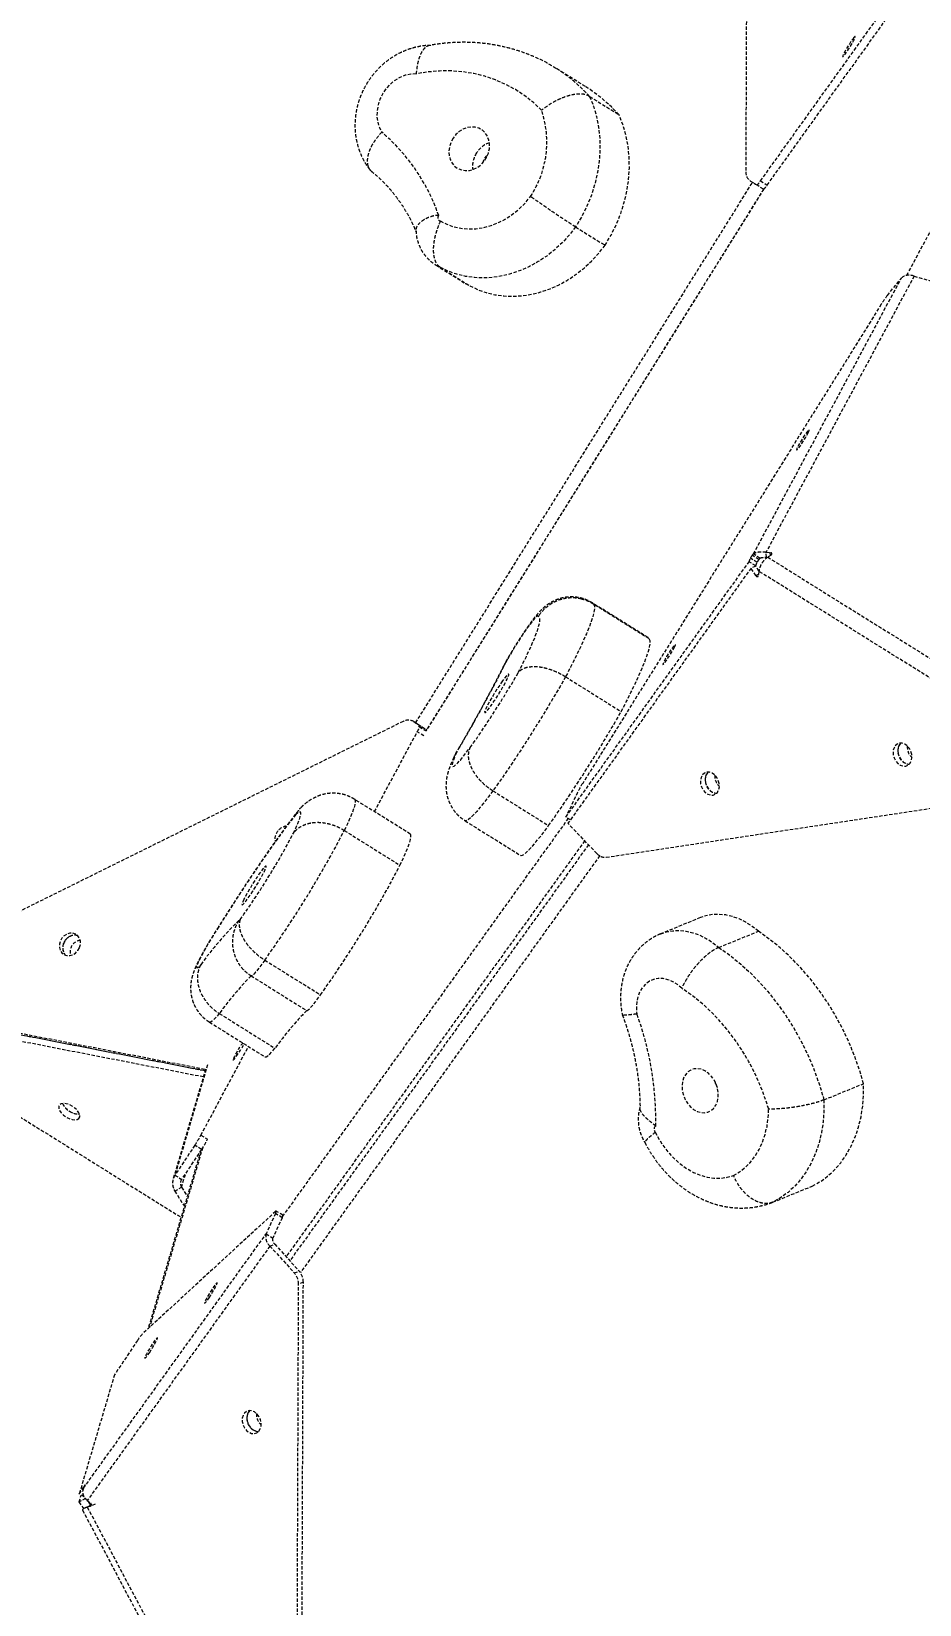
# Model space of a CAD drawing. Header units: millimetres. Extents: x -4077 to 3684, y -3420 to 2611.
# Drawn here: x -141 to 196, y -70 to 527 of the extents above; entities that cross this region are included whole.
import ezdxf

# ---------------------------------------------------------------- set-up
doc = ezdxf.new("R2010")
doc.units = ezdxf.units.MM
doc.linetypes.add('HIDDEN', pattern=[1.905, 1.27, -0.635])
for name, color, linetype in [('DIKOM_ОБЪЕКТ', 7, 'Continuous'), ('DIKOM_РАЗМЕР_ЗОНА', 7, 'Continuous'), ('DIKOM_РАЗМЕР_ОБЪЕКТА', 7, 'Continuous')]:
    doc.layers.add(name, color=color, linetype=linetype)
doc.styles.add('style1', font='arialbd.ttf', dxfattribs={"width": 0.8})
doc.dimstyles.new('1-50', dxfattribs={"dimtxt": 300, "dimasz": 200, "dimexe": 100, "dimexo": 0, "dimgap": 100, "dimtad": 1, "dimtxsty": 'style1', "dimcen": 200, "dimclrd": 7, "dimclre": 7, "dimclrt": 7, "dimadec": 1, "dimazin": 2, "dimtfac": 1, "dimtmove": 0, "dimatfit": 2, "dimfxl": 0, "dimlwd": 25, "dimlwe": 18, "dimarcsym": 0})

# ---------------------------------------------------------------- blocks, each defined once
blk = doc.blocks.new('*D0')
at = {"layer": 'Defpoints', "color": 0, "transparency": 16777216}
for p in [(223.24, 1107.53), (-2045.08, -653.43), (871.98, -653.43)]:
    blk.add_point(p, dxfattribs=at)
at = {"layer": 'DIKOM_РАЗМЕР_ОБЪЕКТА', "color": 7, "lineweight": 18, "transparency": 16777216}
for p, q in [((223.24, 1107.53), (-2145.08, 1107.53)), ((871.98, -653.43), (-2145.08, -653.43))]:
    blk.add_line(p, q, dxfattribs=at)
at = {"layer": 'DIKOM_РАЗМЕР_ОБЪЕКТА', "color": 7, "lineweight": 25, "transparency": 16777216}
blk.add_line((-2045.08, 907.53), (-2045.08, -453.43), dxfattribs=at)
at = {"layer": 'DIKOM_РАЗМЕР_ОБЪЕКТА', "color": 7, "transparency": 16777216}
for points in [[(-2078.42, 907.53), (-2011.75, 907.53), (-2045.08, 1107.53)], [(-2078.42, -453.43), (-2011.75, -453.43), (-2045.08, -653.43)]]:
    blk.add_solid(points, dxfattribs=at)
at = {"layer": 'DIKOM_РАЗМЕР_ОБЪЕКТА', "color": 7, "transparency": 16777216, "insert": (-2298.26, 227.05), "char_height": 300, "attachment_point": 5, "rotation": 90, "style": 'style1'}
blk.add_mtext('{\\fArial|b0|i0|c204|p34;1780}', dxfattribs=at)
blk = doc.blocks.new('*D1')
at = {"layer": 'Defpoints', "color": 0, "transparency": 16777216}
for p in [(1340.73, 88.5), (-1708.32, 11.5), (1340.73, -1149.05)]:
    blk.add_point(p, dxfattribs=at)
at = {"layer": 'DIKOM_РАЗМЕР_ОБЪЕКТА', "color": 7, "lineweight": 18, "transparency": 16777216}
for p, q in [((1340.73, 88.5), (1340.73, -1249.05)), ((-1708.32, 11.5), (-1708.32, -1249.05))]:
    blk.add_line(p, q, dxfattribs=at)
at = {"layer": 'DIKOM_РАЗМЕР_ОБЪЕКТА', "color": 7, "lineweight": 25, "transparency": 16777216}
blk.add_line((-1508.32, -1149.05), (1140.73, -1149.05), dxfattribs=at)
at = {"layer": 'DIKOM_РАЗМЕР_ОБЪЕКТА', "color": 7, "transparency": 16777216}
for points in [[(-1508.32, -1115.72), (-1508.32, -1182.39), (-1708.32, -1149.05)], [(1140.73, -1115.72), (1140.73, -1182.39), (1340.73, -1149.05)]]:
    blk.add_solid(points, dxfattribs=at)
at = {"layer": 'DIKOM_РАЗМЕР_ОБЪЕКТА', "color": 7, "transparency": 16777216, "insert": (-183.79, -895.78), "char_height": 300, "attachment_point": 5, "style": 'style1'}
blk.add_mtext('{\\fArial|b0|i0|c204|p34;3050}', dxfattribs=at)
blk = doc.blocks.new('*D2')
at = {"layer": 'Defpoints', "color": 0, "transparency": 16777216}
for p in [(3683.6, 50.11), (-3206.35, -308.67), (3683.6, -3320.17)]:
    blk.add_point(p, dxfattribs=at)
at = {"layer": 'DIKOM_РАЗМЕР_ЗОНА', "color": 7, "lineweight": 18, "transparency": 16777216}
for p, q in [((3683.6, 50.11), (3683.6, -3420.17)), ((-3206.35, -308.67), (-3206.35, -3420.17))]:
    blk.add_line(p, q, dxfattribs=at)
at = {"layer": 'DIKOM_РАЗМЕР_ЗОНА', "color": 7, "lineweight": 25, "transparency": 16777216}
blk.add_line((-3006.35, -3320.17), (3483.6, -3320.17), dxfattribs=at)
at = {"layer": 'DIKOM_РАЗМЕР_ЗОНА', "color": 7, "transparency": 16777216}
for points in [[(-3006.35, -3286.84), (-3006.35, -3353.5), (-3206.35, -3320.17)], [(3483.6, -3286.84), (3483.6, -3353.5), (3683.6, -3320.17)]]:
    blk.add_solid(points, dxfattribs=at)
at = {"layer": 'DIKOM_РАЗМЕР_ЗОНА', "color": 7, "transparency": 16777216, "insert": (474.26, -3067), "char_height": 300, "attachment_point": 5, "style": 'style1'}
blk.add_mtext('{\\fArial|b0|i0|c204|p34;6900}', dxfattribs=at)
blk = doc.blocks.new('*D3')
at = {"layer": 'Defpoints', "color": 0, "transparency": 16777216}
for p in [(-3626.93, 2611.22), (1348.49, 2611.22), (1348.49, -2791.94)]:
    blk.add_point(p, dxfattribs=at)
at = {"layer": 'DIKOM_РАЗМЕР_ЗОНА', "color": 7, "lineweight": 18, "transparency": 16777216}
for p, q in [((1348.49, 2611.22), (-3726.93, 2611.22)), ((1348.49, -2791.94), (-3726.93, -2791.94))]:
    blk.add_line(p, q, dxfattribs=at)
at = {"layer": 'DIKOM_РАЗМЕР_ЗОНА', "color": 7, "lineweight": 25, "transparency": 16777216}
blk.add_line((-3626.93, -2591.94), (-3626.93, 2411.22), dxfattribs=at)
at = {"layer": 'DIKOM_РАЗМЕР_ЗОНА', "color": 7, "transparency": 16777216}
for points in [[(-3660.26, 2411.22), (-3593.59, 2411.22), (-3626.93, 2611.22)], [(-3660.26, -2591.94), (-3593.59, -2591.94), (-3626.93, -2791.94)]]:
    blk.add_solid(points, dxfattribs=at)
at = {"layer": 'DIKOM_РАЗМЕР_ЗОНА', "color": 7, "transparency": 16777216, "insert": (-3880.1, 379.28), "char_height": 300, "attachment_point": 5, "rotation": 90, "style": 'style1'}
blk.add_mtext('{\\fArial|b0|i0|c204|p34;5400}', dxfattribs=at)

msp = doc.modelspace()

# ---------------------------------------------------------------- linework, layer by layer
at = {"layer": 'DIKOM_ОБЪЕКТ', "color": 7, "linetype": 'HIDDEN', "lineweight": 15}
for p, q in [((131.013, 677.095), (130.235, 473.383)), ((191.307, 434.045), (278.772, 597.153)), ((135.822, 469.9), (189.182, 544.245)), ((138.358, 468.319), (191.718, 542.664)), ((69.389, 505.674), (58.235, 512.626)), ((70.996, 501.964), (82.15, 495.012)), ((4.986, 264.297), (132.798, 469.357)), ((137.003, 466.758), (8.924, 261.27)), ((137.061, 466.783), (8.94, 261.227)), ((132.065, 469.814), (134.199, 468.484)), ((132.065, 469.814), (133.403, 468.98)), ((133.403, 468.98), (133.913, 468.662)), ((133.902, 468.669), (134.424, 468.343)), ((136.96, 466.763), (134.424, 468.343)), ((135.822, 469.9), (138.358, 468.319)), ((136.966, 466.759), (136.993, 466.742)), ((136.966, 466.759), (136.993, 466.742)), ((65.688, 452.421), (76.842, 445.469)), ((12.659, 437.955), (23.813, 431.002)), ((14.398, 437.06), (25.552, 430.108)), ((133.145, 328.35), (189.299, 433.054)), ((194.102, 433.778), (137.948, 329.073)), ((183.957, 426.451), (189.299, 433.054)), ((194.102, 433.778), (207.333, 429.973)), ((181.66, 423.116), (68.358, 241.334)), ((132.677, 327.848), (133.145, 328.35)), ((135.681, 326.769), (133.145, 328.35)), ((137.948, 329.073), (139.529, 328.881)), ((138.082, 327.131), (137.948, 329.073)), ((139.605, 327.786), (139.529, 328.881)), ((61.992, 228.563), (131.469, 325.378)), ((132.225, 322.989), (62.748, 226.174)), ((131.469, 325.378), (131.99, 326.746)), ((134.004, 323.798), (131.469, 325.378)), ((134.526, 325.165), (131.99, 326.746)), ((134.028, 323.724), (132.225, 322.989)), ((134.081, 320.14), (132.225, 322.989)), ((135.213, 326.268), (132.677, 327.848)), ((133.92, 323.68), (134.004, 323.798)), ((134.004, 323.798), (134.526, 325.165)), ((135.245, 321.855), (134.028, 323.724)), ((135.213, 326.268), (135.681, 326.769)), ((139.831, 327.927), (138.562, 327.132)), ((138.562, 327.132), (249.807, 257.798)), ((135.098, 320.554), (134.081, 320.14)), ((135.225, 321.778), (135.07, 320.289)), ((246.47, 252.444), (135.225, 321.778)), ((93.201, 296.606), (72.07, 309.776)), ((93.552, 296.184), (72.421, 309.355)), ((61.86, 281.728), (82.99, 268.558)), ((0.242, 264.825), (-182.306, 174.409)), ((4.252, 264.754), (9.181, 261.682)), ((5.591, 263.92), (4.252, 264.754)), ((5.591, 263.92), (9.181, 261.682)), ((6.403, 262.832), (6.201, 263.098)), ((6.403, 262.832), (8.931, 261.256)), ((-10.647, 230.592), (5.609, 260.902)), ((8.133, 259.328), (5.609, 260.902)), ((8.928, 261.266), (8.867, 261.345)), ((2.961, 222.109), (-18.169, 235.28)), ((34.298, 238.48), (55.428, 225.31)), ((66.42, 237.898), (61.992, 228.563)), ((77.236, 213.289), (240.301, 237.86)), ((-45.469, 76.948), (62.93, 227.979)), ((23.722, 227.153), (44.852, 213.983)), ((63.699, 227.499), (61.992, 228.563)), ((-22.082, 223.424), (-0.952, 210.254)), ((73.767, 214.689), (62.748, 226.174)), ((69.111, 219.541), (-44.149, 61.737)), ((70.548, 218.044), (-42.748, 60.191)), ((74.793, 213.855), (-38.735, 55.677)), ((113.006, 190.381), (97.982, 184.258)), ((120.015, 179.094), (135.038, 185.218)), ((-52.235, 174.276), (-31.104, 161.106)), ((-57.45, 168.29), (-36.32, 155.12)), ((-190.296, 155.404), (-74.691, 132.869)), ((-75.558, 129.941), (-190.307, 152.308)), ((-74.878, 132.237), (-188.958, 154.474)), ((-188.957, 154.569), (-74.851, 132.327)), ((-73.241, 150.718), (-52.111, 137.548)), ((-69.495, 154.019), (-48.365, 140.848)), ((-182.443, 138.068), (-83.998, 76.711)), ((-76.471, 107.863), (-58.436, 141.49)), ((-74.693, 132.863), (-87.024, 91.203)), ((-73.948, 134.533), (-86.341, 92.661)), ((159.893, 121.261), (174.916, 127.385)), ((-76.471, 107.863), (-73.935, 106.283)), ((-76.488, 102.091), (-96.511, 34.428)), ((-75.804, 103.131), (-95.994, 34.903)), ((-78.789, 104.025), (-86.341, 92.661)), ((-76.253, 102.444), (-83.806, 91.081)), ((-76.253, 102.444), (-78.789, 104.025)), ((-86.341, 92.661), (-83.806, 91.081)), ((-83.817, 88.081), (-82.226, 93.458)), ((-86.364, 86.661), (-83.817, 88.081)), ((-86.364, 86.661), (-82.75, 80.928)), ((-83.817, 88.081), (-81.651, 84.644)), ((140.465, 82.41), (155.488, 88.533)), ((-48.146, 78.941), (-98.672, 32.438)), ((-48.18, 78.125), (-51.755, 70.421)), ((-45.645, 76.545), (-48.18, 78.125)), ((-45.363, 77.494), (-47.899, 79.075)), ((-45.645, 76.545), (-49.22, 68.841)), ((-121.034, -26.11), (-51.755, 70.421)), ((-50.29, 65.791), (-119.569, -30.741)), ((-51.755, 70.421), (-49.22, 68.841)), ((-50.29, 65.791), (-48.487, 66.526)), ((-50.29, 65.791), (-41.047, 55.588)), ((-48.487, 66.526), (-39.244, 56.323)), ((-41.047, 55.588), (-39.244, 56.323)), ((-40.182, -152.958), (-39.414, 51.353)), ((-37.611, 52.088), (-39.414, 51.353)), ((-38.379, -152.223), (-37.611, 52.088)), ((-100.525, 30.001), (-109.254, 16.964)), ((-109.254, 16.964), (-122.636, -28.218)), ((-122.648, -31.313), (-121.872, -28.694)), ((-122.636, -28.218), (-120.796, -25.333)), ((-120.743, -29.398), (-122.636, -28.218)), ((-120.489, -25.051), (-121.034, -26.11)), ((-120.674, -25.409), (-120.796, -25.333)), ((-120.27, -29.988), (-122.648, -31.313)), ((-120.828, -33.893), (-122.648, -31.313)), ((-121.359, -34.436), (-52.842, -163.59)), ((-118.549, -32.711), (-120.548, -33.654)), ((-118.281, -32.474), (-119.58, -33.197)), ((-118.13, -32.666), (-119.578, -33.256)), ((-118.403, -32.893), (-119.578, -33.256)), ((-119.578, -33.256), (-51.147, -162.248)), ((-119.569, -30.741), (-118.399, -31.657)), ((-118.281, -32.474), (-119.423, -30.854)), ((-116.6, -32.158), (-118.403, -32.893))]:
    msp.add_line(p, q, dxfattribs=at)
at = {"layer": 'DIKOM_ОБЪЕКТ', "color": 7, "linetype": 'HIDDEN', "lineweight": 15, "flags": 128}
for points in [[(171.298, 524.284), (170.808, 523.67), (170.203, 522.828), (169.533, 521.825), (168.851, 520.744), (168.212, 519.671), (167.67, 518.694), (167.267, 517.891), (167.036, 517.328), (166.995, 517.051), (167.149, 517.081), (167.485, 517.417), (167.975, 518.031), (168.58, 518.874), (169.251, 519.876), (169.933, 520.958), (170.571, 522.031), (171.114, 523.008), (171.517, 523.81), (171.748, 524.373), (171.788, 524.65), (171.634, 524.62), (171.298, 524.284)], [(5.201, 510.499), (3.139, 510.42), (1.068, 509.976), (-0.955, 509.177), (-2.876, 508.047), (-4.64, 506.616), (-6.201, 504.923), (-7.515, 503.015), (-8.547, 500.944), (-9.267, 498.767), (-9.657, 496.543), (-9.706, 494.333), (-9.412, 492.198), (-8.783, 490.195), (-7.838, 488.381)], [(52.75, 496.723), (49.657, 499.621), (46.34, 502.235), (42.816, 504.552), (39.104, 506.557), (35.225, 508.241), (31.198, 509.595), (27.046, 510.611), (22.791, 511.284), (18.456, 511.61), (14.063, 511.587), (9.637, 511.217), (5.201, 510.499)], [(70.996, 501.964), (72.478, 498.205), (73.619, 494.269), (74.41, 490.187), (74.846, 485.991), (74.921, 481.716), (74.637, 477.394), (73.994, 473.061), (72.999, 468.752), (71.658, 464.499), (69.984, 460.338), (67.988, 456.301), (65.688, 452.421)], [(19.173, 486.083), (18.358, 484.542), (17.826, 482.9), (17.602, 481.223), (17.693, 479.581), (18.097, 478.04), (18.796, 476.665), (19.761, 475.51), (20.955, 474.625), (22.326, 474.043), (23.821, 473.79), (25.376, 473.876), (26.929, 474.298), (28.416, 475.037), (29.775, 476.064), (30.953, 477.337), (31.899, 478.804), (32.576, 480.404), (32.956, 482.072), (33.023, 483.74), (32.774, 485.339), (32.22, 486.805), (31.383, 488.076), (30.298, 489.102), (29.009, 489.839), (27.569, 490.258), (26.036, 490.342), (24.474, 490.087), (22.947, 489.504), (21.516, 488.616), (20.241, 487.46), (19.173, 486.083)], [(76.842, 445.469), (79.142, 449.349), (81.138, 453.386), (82.812, 457.547), (84.153, 461.8), (85.148, 466.109), (85.791, 470.442), (86.075, 474.763), (86, 479.039), (85.564, 483.235), (84.773, 487.317), (83.632, 491.253), (82.15, 495.012)], [(30.56, 476.861), (30.689, 477.338), (31.231, 478.472)], [(31.231, 478.472), (32.04, 479.431), (32.298, 479.651)], [(14.353, 454.706), (16.803, 453.443), (19.411, 452.506), (22.143, 451.906), (24.966, 451.652), (27.844, 451.745), (30.741, 452.186), (33.62, 452.967), (36.447, 454.081), (39.184, 455.512), (41.798, 457.242), (44.257, 459.251), (46.528, 461.513), (48.584, 463.999)], [(13.737, 456.797), (13.546, 456.489), (13.429, 456.149), (13.396, 455.801), (13.447, 455.468), (13.58, 455.175), (13.786, 454.94), (14.05, 454.78), (14.353, 454.706)], [(65.688, 452.421), (63.252, 449.33), (60.597, 446.447), (57.743, 443.797), (54.715, 441.401), (51.535, 439.278), (48.231, 437.445), (44.829, 435.917), (41.355, 434.707), (37.839, 433.824), (34.309, 433.275), (30.792, 433.065), (27.318, 433.196), (23.915, 433.666), (20.609, 434.471), (17.429, 435.606), (14.398, 437.06)], [(25.552, 430.108), (28.583, 428.654), (31.763, 427.519), (35.069, 426.713), (38.472, 426.243), (41.946, 426.113), (45.463, 426.323), (48.993, 426.872), (52.509, 427.755), (55.983, 428.965), (59.385, 430.493), (62.689, 432.325), (65.869, 434.448), (68.897, 436.845), (71.751, 439.495), (74.406, 442.377), (76.842, 445.469)], [(14.398, 437.06), (12.804, 437.866), (12.638, 437.968)], [(23.813, 431.002), (23.958, 430.914), (25.552, 430.108)], [(153.893, 374.317), (154.196, 374.982), (154.313, 375.377), (154.236, 375.471), (153.971, 375.255), (153.538, 374.747), (152.974, 373.989), (152.323, 373.041), (151.639, 371.981), (150.977, 370.894), (150.39, 369.868), (149.926, 368.987), (149.623, 368.322), (149.506, 367.927), (149.583, 367.833), (149.848, 368.049), (150.281, 368.557), (150.845, 369.315), (151.496, 370.263), (152.18, 371.323), (152.842, 372.41), (153.429, 373.436), (153.893, 374.317)], [(51.526, 304.615), (51.48, 304.931), (51.229, 304.922), (50.782, 304.589), (50.151, 303.94), (49.353, 302.993), (48.409, 301.774), (47.346, 300.316), (46.193, 298.66), (44.981, 296.851), (43.743, 294.938), (42.514, 292.974), (41.327, 291.012), (40.214, 289.106), (39.207, 287.308)], [(43.93, 283.392), (45.538, 286.56), (46.987, 289.517), (48.27, 292.247), (49.381, 294.734), (50.312, 296.966), (51.059, 298.93), (51.619, 300.616), (51.987, 302.015), (52.162, 303.12), (52.144, 303.924), (51.931, 304.423), (51.526, 304.615)], [(72.421, 309.355), (72.639, 309.14), (72.847, 308.511), (72.846, 307.556), (72.637, 306.278), (72.221, 304.683), (71.599, 302.78), (70.775, 300.576), (69.752, 298.083), (68.536, 295.312), (67.131, 292.276), (65.545, 288.989), (63.785, 285.468), (61.86, 281.728)], [(72.07, 309.776), (72.087, 309.764), (72.224, 309.438)], [(82.99, 268.558), (84.916, 272.298), (86.675, 275.819), (88.261, 279.105), (89.666, 282.141), (90.883, 284.913), (91.905, 287.406), (92.73, 289.609), (93.351, 291.513), (93.768, 293.107), (93.977, 294.385), (93.977, 295.341), (93.77, 295.969), (93.552, 296.184)], [(93.35, 296.31), (93.218, 296.594), (93.201, 296.606)], [(103.113, 292.846), (103.416, 293.511), (103.534, 293.907), (103.457, 294), (103.191, 293.785), (102.759, 293.277), (102.194, 292.518), (101.544, 291.571), (100.859, 290.51), (100.197, 289.423), (99.611, 288.398), (99.147, 287.517), (98.844, 286.852), (98.726, 286.456), (98.803, 286.363), (99.069, 286.579), (99.501, 287.086), (100.066, 287.845), (100.716, 288.792), (101.401, 289.853), (102.063, 290.94), (102.65, 291.965), (103.113, 292.846)], [(39.207, 287.308), (37.447, 283.815), (35.549, 280.14), (33.52, 276.298), (31.366, 272.301), (29.097, 268.163), (26.719, 263.9), (24.24, 259.525), (21.67, 255.055)], [(37.966, 280.189), (37.108, 278.966), (36.193, 277.598), (35.261, 276.143), (34.347, 274.66), (33.491, 273.208), (32.727, 271.849), (32.086, 270.637), (31.595, 269.622), (31.274, 268.845), (31.135, 268.339), (31.185, 268.124), (31.422, 268.209), (31.835, 268.59), (32.408, 269.253), (33.118, 270.168), (33.935, 271.301), (34.826, 272.603), (35.754, 274.021), (36.682, 275.498), (37.571, 276.973), (38.385, 278.386), (39.091, 279.678), (39.66, 280.797), (40.069, 281.698), (40.3, 282.342), (40.344, 282.705), (40.2, 282.77), (39.874, 282.536), (39.378, 282.011), (38.733, 281.218), (37.966, 280.189)], [(61.86, 281.728), (59.771, 278.093), (57.583, 274.364), (55.314, 270.57), (52.981, 266.741), (50.603, 262.909), (48.199, 259.103), (45.789, 255.354), (43.39, 251.692), (41.023, 248.146), (38.707, 244.744), (36.459, 241.514), (34.298, 238.48)], [(55.428, 225.31), (57.589, 228.343), (59.837, 231.574), (62.154, 234.976), (64.521, 238.522), (66.919, 242.184), (69.33, 245.933), (71.734, 249.738), (74.112, 253.571), (76.444, 257.399), (78.714, 261.193), (80.901, 264.923), (82.99, 268.558)], [(20.508, 253.072), (19.809, 251.484), (19.292, 250.159), (18.962, 249.111), (18.824, 248.354), (18.88, 247.897), (19.129, 247.747), (19.568, 247.905), (20.191, 248.369), (20.991, 249.133), (21.957, 250.189), (23.077, 251.521), (24.338, 253.115), (25.724, 254.949)], [(193.243, 252.236), (192.905, 253.465), (192.308, 254.593), (191.501, 255.529), (190.55, 256.198), (189.53, 256.545), (188.526, 256.542), (187.617, 256.189), (186.879, 255.515), (186.37, 254.574), (186.131, 253.443), (186.184, 252.213), (186.522, 250.985), (187.118, 249.856), (187.925, 248.92), (188.877, 248.251), (189.896, 247.905), (190.901, 247.908), (191.809, 248.261), (192.548, 248.935), (193.057, 249.875), (193.295, 251.006), (193.243, 252.236)], [(188.986, 256.587), (188.499, 255.987), (188.069, 254.979), (187.919, 253.807), (188.06, 252.567), (188.481, 251.359), (189.148, 250.28), (190.007, 249.419), (190.988, 248.844), (192.012, 248.603), (192.243, 248.597)], [(120.16, 241.224), (119.822, 242.453), (119.226, 243.581), (118.419, 244.517), (117.467, 245.186), (116.448, 245.533), (115.443, 245.529), (114.535, 245.176), (113.796, 244.502), (113.287, 243.562), (113.049, 242.431), (113.101, 241.201), (113.439, 239.973), (114.036, 238.844), (114.843, 237.908), (115.794, 237.239), (116.814, 236.892), (117.818, 236.896), (118.727, 237.249), (119.465, 237.923), (119.974, 238.863), (120.212, 239.994), (120.16, 241.224)], [(115.904, 245.575), (115.416, 244.975), (114.987, 243.967), (114.837, 242.795), (114.978, 241.555), (115.399, 240.347), (116.066, 239.268), (116.925, 238.407), (117.906, 237.832), (118.929, 237.59), (119.16, 237.585)], [(-18.169, 235.28), (-17.943, 234.936), (-17.904, 234.238), (-18.081, 233.207), (-18.471, 231.85), (-19.072, 230.179), (-19.879, 228.207), (-20.885, 225.949), (-22.082, 223.424)], [(34.298, 238.48), (32.575, 236.176), (30.968, 234.1), (29.49, 232.268), (28.153, 230.697), (26.968, 229.397), (25.944, 228.38), (25.089, 227.654), (24.411, 227.225), (23.915, 227.096), (23.721, 227.153)], [(-40.472, 229.559), (-42.477, 226.979), (-44.602, 224.163), (-46.837, 221.124), (-49.171, 217.881), (-51.59, 214.449), (-54.081, 210.847), (-56.632, 207.096), (-59.228, 203.214), (-61.856, 199.222), (-64.501, 195.143), (-67.149, 190.997), (-69.787, 186.808)], [(-41.392, 222.407), (-40.482, 224.35), (-39.742, 226.053), (-39.18, 227.499), (-38.802, 228.673), (-38.612, 229.564), (-38.611, 230.162), (-38.799, 230.462), (-39.175, 230.461), (-39.735, 230.159), (-40.472, 229.559)], [(-0.952, 210.254), (0.246, 212.779), (1.252, 215.036), (2.058, 217.008), (2.659, 218.679), (3.05, 220.036), (3.226, 221.068), (3.188, 221.766), (2.961, 222.109)], [(44.852, 213.983), (45.046, 213.925), (45.542, 214.054), (46.22, 214.484), (47.074, 215.21), (48.098, 216.226), (49.283, 217.526), (50.62, 219.098), (52.098, 220.929), (53.705, 223.005), (55.428, 225.31)], [(-60.183, 197.325), (-60.6, 196.413), (-60.84, 195.755), (-60.894, 195.379), (-60.759, 195.299), (-60.441, 195.518), (-59.954, 196.029), (-59.316, 196.81), (-58.554, 197.828), (-57.699, 199.043), (-56.787, 200.405), (-55.854, 201.857), (-54.939, 203.341), (-54.079, 204.795), (-53.31, 206.16), (-52.662, 207.381), (-52.163, 208.406), (-51.833, 209.196), (-51.685, 209.715), (-51.726, 209.945), (-51.954, 209.875), (-52.359, 209.508), (-52.924, 208.859), (-53.628, 207.955), (-54.44, 206.832), (-55.328, 205.537), (-56.256, 204.123), (-57.184, 202.648), (-58.076, 201.171), (-58.895, 199.754), (-59.607, 198.454), (-60.183, 197.325)], [(135.038, 185.218), (132.712, 187.067), (130.278, 188.627), (127.766, 189.877), (125.207, 190.802), (122.633, 191.391), (120.075, 191.636), (117.564, 191.534), (115.133, 191.087), (113.006, 190.381)], [(-69.787, 186.808), (-71.025, 184.886), (-72.251, 182.919), (-73.431, 180.961), (-74.533, 179.065), (-75.527, 177.283), (-76.385, 175.665), (-77.084, 174.253), (-77.605, 173.088), (-77.933, 172.201), (-78.06, 171.615), (-77.982, 171.348), (-77.701, 171.407), (-77.225, 171.789), (-76.568, 172.485)], [(-62.036, 189.339), (-62.136, 189.131), (-62.19, 188.988), (-62.193, 188.922), (-62.146, 188.937), (-62.051, 189.031), (-61.916, 189.198), (-61.75, 189.427), (-61.563, 189.701)], [(97.975, 184.255), (100.11, 184.964), (102.541, 185.411), (105.051, 185.513), (107.61, 185.267), (110.184, 184.679), (112.743, 183.754), (115.255, 182.504), (117.689, 180.944), (120.015, 179.094)], [(174.916, 127.385), (173.312, 132.812), (171.42, 138.162), (169.249, 143.411), (166.809, 148.532), (164.113, 153.503), (161.172, 158.299), (158.001, 162.898), (154.614, 167.278), (151.028, 171.419), (147.259, 175.301), (143.325, 178.906), (139.245, 182.217), (135.038, 185.218)], [(-122.544, 179.009), (-122.214, 180.226), (-122.208, 181.444), (-122.524, 182.565), (-123.138, 183.498), (-124, 184.167), (-125.04, 184.518), (-126.174, 184.522), (-127.309, 184.18), (-128.355, 183.519), (-129.225, 182.592), (-129.851, 181.475), (-130.18, 180.258), (-130.186, 179.039), (-129.87, 177.918), (-129.256, 176.985), (-128.394, 176.316), (-127.354, 175.965), (-126.22, 175.961), (-125.085, 176.303), (-124.039, 176.965), (-123.169, 177.891), (-122.544, 179.009)], [(120.015, 179.094), (124.222, 176.093), (128.302, 172.783), (132.236, 169.178), (136.005, 165.296), (139.591, 161.155), (142.978, 156.775), (146.149, 152.175), (149.09, 147.379), (151.786, 142.409), (154.226, 137.287), (156.396, 132.039), (158.288, 126.689), (159.893, 121.261)], [(-52.235, 174.276), (-53.235, 172.877), (-54.161, 171.631), (-55, 170.557), (-55.736, 169.675), (-56.359, 168.997), (-56.857, 168.536), (-57.223, 168.299), (-57.45, 168.29)], [(105.933, 163.58), (104.294, 164.985), (102.535, 166.082), (100.704, 166.841), (98.852, 167.241), (97.029, 167.27), (95.284, 166.928), (93.667, 166.225), (92.221, 165.179), (90.985, 163.82), (89.994, 162.184), (89.275, 160.317), (88.847, 158.269), (88.723, 156.097), (88.904, 153.859)], [(138.928, 117.742), (137.399, 122.447), (135.607, 127.068), (133.561, 131.579), (131.272, 135.958), (128.753, 140.18), (126.016, 144.223), (123.077, 148.064), (119.952, 151.684), (116.657, 155.063), (113.21, 158.183), (109.629, 161.027), (105.933, 163.58)], [(-36.32, 155.12), (-36.092, 155.129), (-35.726, 155.366), (-35.228, 155.827), (-34.606, 156.504), (-33.869, 157.387), (-33.031, 158.46), (-32.104, 159.706), (-31.104, 161.106)], [(-69.495, 154.019), (-70.564, 152.776), (-71.477, 151.812), (-72.222, 151.138), (-72.791, 150.763), (-73.176, 150.69), (-73.241, 150.718)], [(-64.306, 136.415), (-64.19, 136.383), (-63.889, 136.66), (-63.427, 137.221), (-62.841, 138.023), (-62.179, 139), (-61.495, 140.072), (-60.843, 141.154), (-60.278, 142.157), (-60.086, 142.518)], [(-52.111, 137.548), (-52.046, 137.519), (-51.66, 137.592), (-51.092, 137.968), (-50.347, 138.642), (-49.434, 139.606), (-48.365, 140.848)], [(109.351, 132.578), (108.237, 131.835), (107.315, 130.8), (106.623, 129.518), (106.188, 128.039), (106.029, 126.425), (106.153, 124.741), (106.553, 123.057), (107.215, 121.442), (108.11, 119.961), (109.202, 118.676), (110.447, 117.639), (111.793, 116.892), (113.185, 116.465), (114.567, 116.378), (115.881, 116.632), (117.075, 117.218), (118.098, 118.111), (118.91, 119.276), (119.476, 120.664), (119.774, 122.218), (119.792, 123.876), (119.529, 125.568), (118.995, 127.226), (118.213, 128.782), (117.214, 130.172), (116.039, 131.34), (114.737, 132.236), (113.361, 132.826), (111.967, 133.084), (110.612, 133.001), (109.351, 132.578)], [(155.488, 88.533), (158.486, 90.229), (161.293, 92.278), (163.887, 94.663), (166.248, 97.365), (168.356, 100.364), (170.195, 103.634), (171.749, 107.15), (173.008, 110.885), (173.96, 114.807), (174.599, 118.886), (174.918, 123.09), (174.916, 127.385)], [(-122.787, 114.191), (-122.46, 114.78), (-122.455, 115.532), (-122.773, 116.386), (-123.387, 117.272), (-124.249, 118.119), (-125.287, 118.858), (-126.419, 119.429), (-127.551, 119.787), (-128.594, 119.901), (-129.461, 119.763), (-130.084, 119.384), (-130.411, 118.795), (-130.415, 118.043), (-130.098, 117.189), (-129.483, 116.303), (-128.622, 115.456), (-127.584, 114.717), (-126.452, 114.146), (-125.319, 113.788), (-124.277, 113.674), (-123.409, 113.812), (-122.787, 114.191)], [(159.893, 121.261), (159.895, 116.967), (159.575, 112.763), (158.937, 108.684), (157.985, 104.761), (156.726, 101.027), (155.171, 97.511), (153.332, 94.24), (151.224, 91.242), (148.864, 88.54), (146.27, 86.155), (143.463, 84.106), (140.465, 82.41)], [(125.58, 92.551), (127.908, 93.947), (130.064, 95.651), (132.024, 97.644), (133.769, 99.908), (135.283, 102.42), (136.549, 105.154), (137.555, 108.083), (138.292, 111.178), (138.751, 114.408), (138.928, 117.742)], [(96.067, 111.255), (95.822, 111.126), (95.626, 110.917), (95.493, 110.641), (95.43, 110.318), (95.444, 109.97), (95.533, 109.621), (95.69, 109.295), (95.905, 109.014)], [(95.905, 109.014), (97.435, 106.176), (99.188, 103.507), (101.143, 101.038), (103.276, 98.802), (105.558, 96.825), (107.963, 95.134), (110.459, 93.749), (113.016, 92.688), (115.601, 91.963), (118.182, 91.585), (120.727, 91.557), (123.203, 91.88), (125.58, 92.551)], [(-48.18, 78.125), (-48.05, 78.418), (-47.955, 78.661), (-47.895, 78.851), (-47.872, 78.986), (-47.886, 79.062), (-47.937, 79.08), (-48.024, 79.04), (-48.146, 78.941)], [(-73.392, 46.177), (-72.714, 47.202), (-72.037, 48.289), (-71.414, 49.349), (-70.895, 50.298), (-70.525, 51.057), (-70.331, 51.565), (-70.33, 51.782), (-70.522, 51.689), (-70.891, 51.295), (-71.407, 50.63), (-72.03, 49.75), (-72.707, 48.725), (-73.385, 47.638), (-74.008, 46.577), (-74.526, 45.629), (-74.897, 44.87), (-75.091, 44.362), (-75.092, 44.145), (-74.9, 44.238), (-74.531, 44.632), (-74.014, 45.296), (-73.392, 46.177)], [(-96.037, 25.335), (-95.359, 26.361), (-94.682, 27.448), (-94.058, 28.508), (-93.54, 29.456), (-93.169, 30.215), (-92.976, 30.724), (-92.975, 30.94), (-93.166, 30.848), (-93.536, 30.453), (-94.052, 29.789), (-94.674, 28.908), (-95.352, 27.883), (-96.03, 26.796), (-96.653, 25.736), (-97.171, 24.788), (-97.542, 24.029), (-97.735, 23.52), (-97.736, 23.303), (-97.545, 23.396), (-97.175, 23.791), (-96.659, 24.455), (-96.037, 25.335)], [(-60.473, 1.548), (-60.768, 0.448), (-60.774, -0.769), (-60.492, -2.006), (-59.944, -3.162), (-59.174, -4.144), (-58.246, -4.871), (-57.233, -5.285), (-56.219, -5.353), (-55.285, -5.068), (-54.507, -4.455), (-53.948, -3.562), (-53.654, -2.462), (-53.648, -1.245), (-53.93, -0.008), (-54.478, 1.148), (-55.248, 2.13), (-56.176, 2.857), (-57.189, 3.271), (-58.203, 3.339), (-59.137, 3.055), (-59.914, 2.441), (-60.473, 1.548)], [(-57.96, 3.355), (-58.432, 2.769), (-58.862, 1.761), (-59.012, 0.59), (-58.871, -0.65), (-58.45, -1.859), (-57.783, -2.937), (-56.924, -3.799), (-55.943, -4.374), (-54.92, -4.615), (-54.666, -4.62)], [(-58.671, 2.283), (-58.112, 3.176), (-57.938, 3.356)]]:
    msp.add_lwpolyline(points, dxfattribs=at)
at = {"layer": 'DIKOM_ОБЪЕКТ', "color": 7, "linetype": 'HIDDEN', "lineweight": 15}
for centre, radius, start, end in [((26.279, 461.413), 60.366, 42.203273, 58.011696), ((37.434, 454.462), 60.364, 42.203027, 58.037051), ((17.358, 484.6), 37.41, 326.584578, 18.907417), ((-55.213, 432.86), 72.986, 19.145104, 49.526578), ((36.061, 475.507), 9.411, 109.234134, 147.806863), ((35.998, 475.299), 9.472, 146.539083, 186.799104), ((134.33, 473.229), 4.098, 177.840425, 236.445754), ((132.012, 471.916), 4.311, 304.022835, 332.114306), ((134.547, 470.336), 4.311, 304.022835, 332.114306), ((192.282, 429.559), 4.595, 66.661169, 130.475825), ((212.912, 404.054), 36.606, 142.278198, 148.619549), ((-264.778, 460.948), 356.128, 324.658968, 330.094173), ((2.184, 261.217), 4.097, 59.685019, 118.290443), ((1.593, 263.681), 4.884, 325.316956, 349.99281), ((29.034, 249.407), 9.28, 142.513373, 156.742411), ((192.247, 253.782), 4.342, 146.76821, 191.068899), ((192.727, 253.328), 4.755, 184.575329, 264.163361), ((196.674, 255.062), 5.149, 175.22803, 229.12069), ((119.165, 242.77), 4.342, 146.770388, 191.068257), ((100.244, 221.082), 37.774, 147.578306, 153.56554), ((119.644, 242.315), 4.755, 184.574015, 264.164674), ((123.592, 244.05), 5.149, 175.229136, 229.121029), ((-282.145, 348.314), 271.688, 324.281437, 332.391684), ((-389.525, 415.027), 414.398, 324.481517, 332.460272), ((-43.474, 220.179), 4.934, 97.156474, 190.340611), ((-368.394, 401.856), 414.398, 324.481517, 332.460272), ((76.862, 217.36), 4.089, 220.797653, 275.250224), ((28.248, 96.804), 129.283, 134.294767, 144.169401), ((-124.73, 178.861), 4.18, 154.805381, 221.571075), ((-124.209, 179.006), 4.674, 113.680838, 218.620088), ((-124.264, 179.207), 4.483, 76.254988, 161.348328), ((-124.313, 179.921), 3.804, 72.887894, 117.783198), ((-121.581, 177.362), 4.504, 98.836407, 197.245773), ((33.854, 79.009), 127.701, 135.641796, 144.028365), ((54.984, 65.839), 127.701, 135.641796, 144.028365), ((-20.278, 113.6), 116.368, 358.845348, 20.240844), ((-38.982, 126.11), 27.34, 142.267309, 157.857471), ((129.327, 131.417), 11.299, 195.596479, 208.754705), ((-122.737, 122.721), 6.858, 204.525803, 271.604702), ((-123.415, 122.238), 6.032, 203.054039, 241.108144), ((-122.872, 121.9), 6.033, 235.022828, 273.075084), ((-120.554, 131.863), 50.193, 326.314636, 331.435311), ((-118.002, 130.272), 50.173, 326.314285, 331.437015), ((-81.751, 89.643), 5.494, 146.679745, 212.880566), ((-81.51, 89.572), 2.747, 146.68163, 212.879051), ((-46.779, 77.397), 1.42, 323.082196, 3.922979), ((-47.303, 69.283), 4.595, 165.658977, 229.466694), ((-46.994, 68.272), 2.298, 165.660272, 229.467103), ((-45.808, 51.32), 6.394, 0.293134, 41.872416), ((-44.006, 52.055), 6.395, 0.296384, 41.870918), ((-86.1, 20.958), 17.026, 137.600656, 147.915259), ((-53.984, 0.376), 5.059, 157.857932, 262.085728), ((-50.267, 1.841), 5.139, 175.251151, 229.289528)]:
    msp.add_arc(centre, radius, start, end, dxfattribs=at)
for centre, major_axis, ratio, start_param, end_param in [((139.222, 328.307), (0.93, 0.14), 0.6094696, 5.3322341, 7.4266292), ((132.37, 327.275), (0.397, 0.636), 0.1129009, 0.523654, 2.6180491), ((134.905, 325.694), (0.397, 0.636), 0.1129009, 0.523654, 2.6180491), ((134.461, 320.668), (-0.284, 0.896), 0.6095015, 1.9981998, 4.0925949), ((-120.869, -25.58), (0.482, 0.792), 0.0738966, 5.487909, 7.5823041), ((-118.778, -32.186), (0.617, -0.554), 0.7830754, 5.844929, 7.9393241), ((-118.354, -32.72), (-0.451, 0.709), 0.2357168, 4.5861642, 4.9150073)]:
    msp.add_ellipse(centre, major_axis=major_axis, ratio=ratio, start_param=start_param, end_param=end_param, dxfattribs=at)
for points, knots in [([(10.737, 521.333), (9.816, 521.287), (7.942, 521.194), (5.139, 520.672), (2.354, 519.87), (-0.361, 518.77), (-2.976, 517.389), (-5.465, 515.737), (-7.799, 513.83), (-9.951, 511.687), (-11.897, 509.33), (-13.611, 506.782), (-15.074, 504.072), (-16.265, 501.227), (-17.169, 498.28), (-17.771, 495.263), (-18.061, 492.212), (-18.034, 489.163), (-17.688, 486.155), (-17.027, 483.225), (-16.061, 480.409), (-14.796, 477.748), (-13.538, 475.671), (-12.657, 474.531), (-12.369, 474.159)], [0, 0, 0, 0, 0.0435809, 0.0886339, 0.1339718, 0.1796211, 0.2255818, 0.2718427, 0.3183811, 0.3651621, 0.4121569, 0.4593302, 0.5066541, 0.5540941, 0.601612, 0.649164, 0.6966949, 0.7441382, 0.7914222, 0.838472, 0.8852254, 0.9316352, 0.9776781, 1, 1, 1, 1]), ([(10.282, 521.264), (9.979, 521.191), (9.309, 521.027), (8.362, 520.276), (7.452, 519.125), (6.675, 517.614), (6.033, 515.771), (5.503, 513.444), (5.277, 511.598), (5.202, 510.516), (5.201, 510.499)], [0, 0, 0, 0, 0.1161794, 0.25696, 0.3939012, 0.534796, 0.6720957, 0.8133418, 0.9972079, 1, 1, 1, 1]), ([(58.237, 512.58), (57.511, 513.038), (55.519, 514.298), (52.081, 516.057), (47.959, 517.872), (43.704, 519.387), (39.342, 520.611), (34.885, 521.536), (30.349, 522.159), (25.753, 522.477), (21.111, 522.493), (16.443, 522.188), (12.827, 521.754), (10.777, 521.367), (10.281, 521.273)], [0, 0, 0, 0, 0.0523327, 0.1436679, 0.2349953, 0.3263615, 0.4178186, 0.5094059, 0.601164, 0.693121, 0.7852988, 0.8777127, 0.970369, 1, 1, 1, 1]), ([(70.996, 501.964), (70.598, 502.169), (69.79, 502.584), (68.214, 502.854), (66.405, 502.856), (64.414, 502.568), (62.271, 501.999), (60.062, 501.172), (57.812, 500.097), (55.335, 498.654), (53.664, 497.457), (52.76, 496.731), (52.75, 496.723)], [0, 0, 0, 0, 0.1043133, 0.2116561, 0.3159643, 0.4232754, 0.527989, 0.6356787, 0.7413924, 0.8500991, 0.9982866, 1, 1, 1, 1]), ([(-7.838, 488.381), (-7.849, 488.37), (-8.639, 487.559), (-9.898, 486.077), (-11.347, 483.891), (-12.35, 481.93), (-13.037, 480.011), (-13.381, 478.226), (-13.385, 476.589), (-13.037, 475.196), (-12.479, 474.148), (-11.922, 473.711), (-11.703, 473.539)], [0, 0, 0, 0, 0.0021273, 0.1511744, 0.2613584, 0.3746981, 0.4844007, 0.5972517, 0.706734, 0.8193817, 0.928869, 1, 1, 1, 1]), ([(-11.884, 473.619), (-11.392, 473.217), (-9.842, 471.953), (-7.37, 469.648), (-4.555, 466.616), (-1.961, 463.356), (0.409, 459.89), (2.531, 456.223), (4.146, 453.014), (4.964, 450.971), (5.243, 450.273)], [0, 0, 0, 0, 0.0672377, 0.2117062, 0.3558798, 0.4995305, 0.6425619, 0.7849223, 0.9266047, 1, 1, 1, 1]), ([(65.688, 452.421), (65.289, 452.672), (64.481, 453.181), (62.935, 454.184), (61.179, 455.341), (59.267, 456.618), (57.225, 457.997), (55.146, 459.416), (53.051, 460.86), (50.839, 462.402), (49.371, 463.436), (48.603, 463.985), (48.584, 463.999)], [0, 0, 0, 0, 0.1057726, 0.2146128, 0.3203864, 0.4292261, 0.5350225, 0.6438818, 0.7497312, 0.8586465, 0.9966467, 1, 1, 1, 1]), ([(13.737, 456.797), (13.729, 456.797), (13.16, 456.837), (12.003, 456.695), (10.279, 456.209), (8.604, 455.46), (7.144, 454.514), (6.032, 453.476), (5.354, 452.427), (5.057, 451.615), (5.126, 451.198), (5.142, 451.1)], [0, 0, 0, 0, 0.001502, 0.1131555, 0.2289087, 0.3735325, 0.5223844, 0.6657637, 0.8132196, 0.9560036, 1, 1, 1, 1]), ([(14.353, 454.706), (14.349, 454.693), (13.935, 453.653), (13.188, 451.821), (12.389, 449.186), (11.894, 446.859), (11.652, 444.617), (11.677, 442.561), (11.971, 440.709), (12.527, 439.155), (13.323, 437.878), (14.036, 437.336), (14.398, 437.06)], [0, 0, 0, 0, 0.0016801, 0.1432304, 0.2488631, 0.357556, 0.4631172, 0.5717337, 0.677273, 0.7858678, 0.8914018, 1, 1, 1, 1]), ([(5.117, 451.097), (5.158, 450.41), (5.247, 448.933), (5.798, 446.726), (6.667, 444.532), (7.845, 442.501), (9.293, 440.685), (10.889, 439.148), (12.083, 438.356), (12.64, 437.987)], [0, 0, 0, 0, 0.131101, 0.2814361, 0.4311547, 0.5798105, 0.7271108, 0.8728928, 1, 1, 1, 1]), ([(133.145, 328.35), (133.381, 328.54), (133.813, 328.887), (134.927, 329.132), (136.293, 329.253), (137.368, 329.136), (137.948, 329.073)], [0, 0, 0, 0, 0.2731994, 0.5000185, 0.7304084, 1, 1, 1, 1]), ([(138.562, 327.132), (138.109, 326.778), (137.278, 326.131), (136.275, 324.831), (135.548, 323.367), (135.338, 322.335), (135.225, 321.778)], [0, 0, 0, 0, 0.2731925, 0.5000049, 0.7303965, 1, 1, 1, 1]), ([(135.681, 326.769), (135.781, 326.834), (135.964, 326.951), (136.507, 327.042), (137.217, 327.133), (137.777, 327.132), (138.082, 327.131)], [0, 0, 0, 0, 0.275465, 0.4998864, 0.7277733, 1, 1, 1, 1]), ([(72.061, 309.763), (71.5, 310.092), (70.332, 310.777), (68.415, 311.472), (66.43, 311.925), (64.473, 312.1), (62.581, 312.031), (60.783, 311.743), (59.105, 311.269), (57.571, 310.646), (56.2, 309.918), (55, 309.131), (53.952, 308.313), (53.01, 307.467), (52.083, 306.529), (50.97, 305.28), (49.775, 303.795), (48.483, 302.067), (47.275, 300.374), (46.038, 298.57), (44.771, 296.658), (43.519, 294.709), (42.293, 292.74), (41.105, 290.774), (39.976, 288.842), (39.155, 287.395), (38.74, 286.627), (38.646, 286.452)], [0, 0, 0, 0, 0.0387748, 0.0807708, 0.1212286, 0.1602869, 0.1980163, 0.2344394, 0.2695262, 0.3031849, 0.3352548, 0.3656822, 0.3950583, 0.4251627, 0.4582677, 0.4998443, 0.5655274, 0.6145894, 0.6607807, 0.709141, 0.7559827, 0.8020829, 0.8478827, 0.8936914, 0.9397089, 0.9862808, 1, 1, 1, 1]), ([(67.938, 311.224), (67.822, 311.262), (66.92, 311.555), (65.103, 311.718), (62.594, 311.67), (60.097, 311.157), (57.74, 310.253), (55.543, 308.954), (53.393, 307.143), (52.139, 305.581), (51.535, 304.629), (51.526, 304.615)], [0, 0, 0, 0, 0.0194834, 0.1509192, 0.2861629, 0.4177244, 0.5530811, 0.6849816, 0.8206782, 0.997315, 1, 1, 1, 1]), ([(72.401, 309.322), (72.174, 309.476), (71.341, 310.037), (69.834, 310.704), (68.541, 311.068), (67.942, 311.236)], [0, 0, 0, 0, 0.1680537, 0.6151691, 1, 1, 1, 1]), ([(39.207, 287.308), (39.2, 287.3), (38.991, 287.033), (38.856, 286.716), (38.725, 286.41)], [0, 0, 0, 0, 0.0303318, 1, 1, 1, 1]), ([(38.52, 286.22), (38.423, 286.024), (37.818, 284.801), (36.608, 282.415), (34.838, 278.992), (32.928, 275.378), (30.892, 271.599), (28.736, 267.668), (26.47, 263.602), (24.14, 259.487), (22.522, 256.665), (21.703, 255.25), (21.678, 255.205)], [0, 0, 0, 0, 0.0230634, 0.1436552, 0.2648792, 0.3867981, 0.5092578, 0.6321413, 0.7553636, 0.8788528, 0.9961789, 1, 1, 1, 1]), ([(61.86, 281.728), (61.149, 282.146), (59.706, 282.994), (57.427, 284.004), (55.118, 284.796), (52.869, 285.318), (50.706, 285.571), (48.723, 285.544), (46.941, 285.235), (45.249, 284.585), (44.339, 283.875), (43.935, 283.397), (43.93, 283.392)], [0, 0, 0, 0, 0.1043129, 0.2116564, 0.3159635, 0.4232808, 0.5279826, 0.6356735, 0.7413896, 0.8501022, 0.9982812, 1, 1, 1, 1]), ([(19.469, 251.237), (19.367, 251.014), (18.905, 250), (18.215, 248.349), (17.533, 246.457), (17.057, 244.794), (16.747, 243.341), (16.545, 241.855), (16.47, 240.241), (16.567, 238.502), (16.878, 236.673), (17.436, 234.809), (18.251, 232.977), (19.319, 231.235), (20.628, 229.642), (22.089, 228.247), (23.199, 227.522), (23.729, 227.176)], [0, 0, 0, 0, 0.0336766, 0.1536713, 0.265844, 0.3393095, 0.3988675, 0.4555771, 0.5119279, 0.5693756, 0.6288996, 0.6900658, 0.7522955, 0.8151828, 0.87845, 0.9419481, 1, 1, 1, 1]), ([(21.682, 255.204), (21.519, 254.962), (21.107, 254.353), (20.445, 253.235), (19.863, 252.173), (19.55, 251.433), (19.445, 251.183)], [0, 0, 0, 0, 0.1896811, 0.4761287, 0.8235004, 1, 1, 1, 1]), ([(20.508, 253.072), (20.501, 253.062), (20.096, 252.464), (19.814, 251.828), (19.536, 251.203)], [0, 0, 0, 0, 0.0167161, 1, 1, 1, 1]), ([(21.67, 255.055), (21.67, 255.057), (21.688, 255.172), (21.69, 255.185), (21.691, 255.197)], [0, 0, 0, 0, 0.0163355, 1, 1, 1, 1]), ([(34.298, 238.48), (33.606, 238.941), (32.203, 239.875), (30.314, 241.537), (28.629, 243.353), (27.238, 245.262), (26.151, 247.237), (25.42, 249.19), (25.052, 251.1), (25.066, 253.055), (25.415, 254.3), (25.717, 254.934), (25.724, 254.949)], [0, 0, 0, 0, 0.1057728, 0.2146134, 0.3203856, 0.4292255, 0.5350197, 0.6438801, 0.7497284, 0.8586455, 0.9966395, 1, 1, 1, 1]), ([(-18.179, 235.281), (-18.798, 235.634), (-20.031, 236.339), (-22.019, 237.041), (-24.018, 237.475), (-25.984, 237.634), (-27.876, 237.552), (-29.664, 237.259), (-31.316, 236.794), (-32.814, 236.199), (-34.155, 235.516), (-35.358, 234.772), (-36.464, 233.968), (-37.415, 233.191), (-37.964, 232.674), (-38.207, 232.444)], [0, 0, 0, 0, 0.0856701, 0.1707108, 0.2529199, 0.3326303, 0.4100524, 0.4852785, 0.5583875, 0.6296282, 0.6999638, 0.7715093, 0.8471379, 0.932185, 1, 1, 1, 1]), ([(-39.406, 231.155), (-39.438, 231.115), (-40.143, 230.23), (-41.576, 228.379), (-43.738, 225.521), (-45.97, 222.495), (-48.262, 219.32), (-50.611, 216.001), (-53.011, 212.548), (-55.455, 208.972), (-57.934, 205.289), (-60.438, 201.511), (-62.959, 197.654), (-65.484, 193.733), (-67.752, 190.169), (-69.167, 187.909), (-69.748, 186.982)], [0, 0, 0, 0, 0.00392305, 0.08591685, 0.16660474, 0.24625456, 0.32519574, 0.40363252, 0.48170202, 0.5594986, 0.63709173, 0.71453178, 0.79185933, 0.86910491, 0.94629729, 1, 1, 1, 1]), ([(-38.187, 232.421), (-38.331, 232.303), (-39.269, 231.531), (-39.957, 230.481), (-40.467, 229.569), (-40.472, 229.559)], [0, 0, 0, 0, 0.1520043, 0.990312, 1, 1, 1, 1]), ([(-22.082, 223.424), (-22.802, 223.838), (-24.263, 224.678), (-26.62, 225.579), (-29.045, 226.19), (-31.442, 226.461), (-33.781, 226.395), (-35.957, 225.994), (-37.947, 225.262), (-39.828, 224.131), (-40.889, 223.08), (-41.381, 222.422), (-41.392, 222.407)], [0, 0, 0, 0, 0.1057739, 0.2146143, 0.3203883, 0.4292249, 0.5350198, 0.6438789, 0.7497273, 0.8586429, 0.9966425, 1, 1, 1, 1]), ([(-69.745, 186.988), (-69.891, 186.764), (-70.45, 185.909), (-71.424, 184.377), (-72.641, 182.409), (-73.816, 180.448), (-74.933, 178.522), (-75.98, 176.647), (-76.952, 174.822), (-77.863, 173.009), (-78.623, 171.349), (-79.229, 169.83), (-79.686, 168.454), (-80.041, 167.062), (-80.296, 165.558), (-80.414, 163.894), (-80.342, 162.094), (-80.038, 160.216), (-79.481, 158.328), (-78.665, 156.489), (-77.597, 154.75), (-76.288, 153.163), (-74.842, 151.788), (-73.749, 151.078), (-73.234, 150.744)], [0, 0, 0, 0, 0.01819718, 0.06942931, 0.12049457, 0.17162525, 0.22307704, 0.27527055, 0.32887991, 0.38527351, 0.44812933, 0.49736926, 0.53787724, 0.57405328, 0.6106663, 0.6493814, 0.69054678, 0.73340479, 0.77743407, 0.8222644, 0.86761164, 0.91328143, 0.95915168, 1, 1, 1, 1]), ([(-69.675, 186.936), (-69.731, 186.909), (-69.79, 186.881), (-69.787, 186.81), (-69.787, 186.808)], [0, 0, 0, 0, 0.9622104, 1, 1, 1, 1]), ([(-62.036, 189.339), (-62.041, 189.332), (-62.384, 188.807), (-63.038, 187.657), (-63.846, 185.674), (-64.407, 183.377), (-64.586, 180.863), (-64.343, 178.337), (-63.691, 175.92), (-62.641, 173.624), (-61.237, 171.562), (-59.511, 169.719), (-58.143, 168.771), (-57.45, 168.29)], [0, 0, 0, 0, 0.0010781, 0.081256, 0.1643745, 0.2682246, 0.3751113, 0.4780705, 0.5839568, 0.686486, 0.7919575, 0.8944893, 1, 1, 1, 1]), ([(-61.563, 189.701), (-61.565, 189.695), (-61.763, 189.206), (-62.001, 188.128), (-61.878, 186.351), (-61.415, 184.606), (-60.592, 182.762), (-59.447, 180.908), (-57.989, 179.063), (-56.282, 177.321), (-54.352, 175.679), (-52.947, 174.748), (-52.235, 174.276)], [0, 0, 0, 0, 0.00168291, 0.14323381, 0.24886621, 0.35755849, 0.46311847, 0.57173277, 0.6772711, 0.78586642, 0.89140268, 1, 1, 1, 1]), ([(97.983, 184.226), (97.773, 184.15), (96.717, 183.768), (94.939, 182.79), (92.694, 181.308), (90.648, 179.559), (88.804, 177.592), (87.18, 175.419), (85.788, 173.061), (84.639, 170.536), (83.746, 167.865), (83.119, 165.071), (82.766, 162.18), (82.701, 159.222), (82.891, 156.336), (83.237, 154.461), (83.4, 153.574)], [0, 0, 0, 0, 0.0184353, 0.0926078, 0.1664113, 0.2400688, 0.3138273, 0.3879322, 0.462602, 0.5380257, 0.6143386, 0.6915963, 0.7697828, 0.8488043, 0.928528, 1, 1, 1, 1]), ([(120.015, 179.094), (119.503, 178.859), (118.465, 178.383), (116.782, 177.268), (115.045, 175.882), (113.321, 174.259), (111.628, 172.425), (110.041, 170.462), (108.576, 168.393), (107.154, 166.083), (106.332, 164.471), (105.939, 163.593), (105.933, 163.58)], [0, 0, 0, 0, 0.1053892, 0.2138311, 0.3192148, 0.427648, 0.5331344, 0.6416628, 0.7474189, 0.8562183, 0.9978443, 1, 1, 1, 1]), ([(-76.568, 172.485), (-76.574, 172.473), (-77.01, 171.657), (-77.568, 170.132), (-77.852, 167.785), (-77.709, 165.6), (-77.169, 163.373), (-76.26, 161.206), (-74.995, 159.112), (-73.428, 157.193), (-71.591, 155.439), (-70.2, 154.497), (-69.495, 154.019)], [0, 0, 0, 0, 0.002042, 0.1451436, 0.2509365, 0.3597564, 0.4650831, 0.5734319, 0.6785514, 0.786708, 0.8918269, 1, 1, 1, 1]), ([(83.393, 153.548), (83.615, 152.956), (84.415, 150.819), (85.639, 147.086), (86.974, 142.346), (88.076, 137.578), (88.947, 132.804), (89.588, 128.041), (89.975, 123.317), (90.128, 120.025), (90.11, 118.329), (90.108, 118.17)], [0, 0, 0, 0, 0.05124841, 0.18495385, 0.31863622, 0.45226769, 0.58583823, 0.71934229, 0.85277903, 0.9861517, 1, 1, 1, 1]), ([(88.904, 153.859), (88.892, 153.857), (88.025, 153.724), (86.658, 153.532), (85.136, 153.374), (84.146, 153.335), (83.54, 153.389), (83.464, 153.508), (83.43, 153.562)], [0, 0, 0, 0, 0.0037106, 0.2629883, 0.4546515, 0.6518164, 0.8426442, 1, 1, 1, 1]), ([(159.893, 121.261), (159.366, 121.06), (158.297, 120.65), (156.327, 120.059), (154.131, 119.499), (151.78, 118.996), (149.304, 118.557), (146.806, 118.201), (144.314, 117.934), (141.629, 117.749), (139.871, 117.722), (138.939, 117.741), (138.928, 117.742)], [0, 0, 0, 0, 0.1043108, 0.2116537, 0.3159607, 0.4232785, 0.5279862, 0.6356764, 0.7413922, 0.8500993, 0.9982849, 1, 1, 1, 1]), ([(90.11, 118.416), (89.983, 117.981), (89.657, 116.863), (89.438, 114.987), (89.425, 112.829), (89.707, 110.652), (90.288, 108.497), (91.048, 106.591), (91.734, 105.487), (92.018, 105.028)], [0, 0, 0, 0, 0.09748295, 0.25026711, 0.40458009, 0.56119013, 0.72080743, 0.88397045, 1, 1, 1, 1]), ([(96.067, 111.255), (96.061, 111.261), (95.627, 111.701), (94.7, 112.462), (93.323, 113.568), (92.03, 114.707), (90.977, 115.873), (90.338, 116.992), (90.066, 117.757), (90.13, 118.13), (90.137, 118.169)], [0, 0, 0, 0, 0.0018131, 0.1362746, 0.2756731, 0.4498261, 0.6290841, 0.80175, 0.9793307, 1, 1, 1, 1]), ([(95.905, 109.014), (95.898, 109.007), (95.252, 108.409), (94.178, 107.542), (93.023, 106.522), (92.315, 105.803), (91.941, 105.286), (91.987, 105.117), (92.008, 105.04)], [0, 0, 0, 0, 0.0030433, 0.2589462, 0.4499206, 0.646425, 0.8372755, 1, 1, 1, 1]), ([(91.989, 105.03), (92.079, 104.848), (92.732, 103.539), (94.117, 101.193), (96.221, 98.07), (98.551, 95.131), (101.078, 92.393), (103.791, 89.88), (106.669, 87.615), (109.692, 85.62), (112.834, 83.914), (116.07, 82.513), (119.37, 81.43), (122.704, 80.674), (126.042, 80.249), (129.356, 80.153), (132.62, 80.38), (135.804, 80.933), (138.384, 81.629), (139.872, 82.193), (140.363, 82.379)], [0, 0, 0, 0, 0.0098852, 0.0712115, 0.1326554, 0.1941924, 0.2557989, 0.3174337, 0.3790289, 0.4404896, 0.5017019, 0.5625397, 0.6228842, 0.6826368, 0.7417397, 0.8001747, 0.8579742, 0.9152038, 0.971967, 1, 1, 1, 1]), ([(140.465, 82.41), (139.95, 82.243), (138.905, 81.905), (137.179, 81.907), (135.375, 82.289), (133.562, 83.068), (131.764, 84.227), (130.061, 85.714), (128.471, 87.515), (126.93, 89.748), (126.024, 91.506), (125.59, 92.526), (125.58, 92.551)], [0, 0, 0, 0, 0.1057775, 0.2146182, 0.3203855, 0.429226, 0.535023, 0.6438822, 0.7497319, 0.8586449, 0.9966444, 1, 1, 1, 1]), ([(-121.034, -26.11), (-121.181, -26.517), (-121.449, -27.262), (-121.267, -28.493), (-120.694, -29.661), (-119.963, -30.363), (-119.569, -30.741)], [0, 0, 0, 0, 0.2731917, 0.5000221, 0.730399, 1, 1, 1, 1]), ([(-119.578, -33.256), (-119.98, -33.415), (-120.715, -33.705), (-121.273, -34.047), (-121.473, -34.31), (-121.346, -34.399), (-121.322, -34.416)], [0, 0, 0, 0, 0.3484689, 0.6378138, 0.9316906, 1, 1, 1, 1])]:
    msp.add_open_spline(points, degree=3, knots=knots, dxfattribs=at)

# ---------------------------------------------------------------- dimensions: what is measured, and where the dimension line sits
at = {"layer": 'DIKOM_РАЗМЕР_ЗОНА'}
dim = msp.add_linear_dim(base=(-3626.927, 2611.221), p1=(1348.49, -2791.939), p2=(1348.49, 2611.221), angle=90, text='{\\fArial|b0|i0|c204|p34;5400}', dimstyle='1-50', dxfattribs=at)
dim.commit()
dim.dimension.update_dxf_attribs({"geometry": '*D3', "text_midpoint": (-3626.927, 379.285), "dimtype": 160})
dim = msp.add_linear_dim(base=(3683.596, -3320.169), p1=(-3206.352, -308.669), p2=(3683.596, 50.109), text='{\\fArial|b0|i0|c204|p34;6900}', dimstyle='1-50', dxfattribs=at)
dim.commit()
dim.dimension.update_dxf_attribs({"geometry": '*D2', "text_midpoint": (474.264, -3320.169), "dimtype": 160})
at = {"layer": 'DIKOM_РАЗМЕР_ОБЪЕКТА'}
dim = msp.add_linear_dim(base=(-2045.084, -653.434), p1=(223.238, 1107.531), p2=(871.98, -653.434), angle=90, text='{\\fArial|b0|i0|c204|p34;1780}', dimstyle='1-50', dxfattribs=at)
dim.commit()
dim.dimension.update_dxf_attribs({"geometry": '*D0', "text_midpoint": (-2045.084, 227.048), "dimtype": 160})
dim = msp.add_linear_dim(base=(1340.735, -1149.052), p1=(-1708.316, 11.502), p2=(1340.735, 88.5), text='{\\fArial|b0|i0|c204|p34;3050}', dimstyle='1-50', dxfattribs=at)
dim.commit()
dim.dimension.update_dxf_attribs({"geometry": '*D1', "text_midpoint": (-183.791, -1149.052), "dimtype": 160})

doc.saveas('drawing.dxf')
